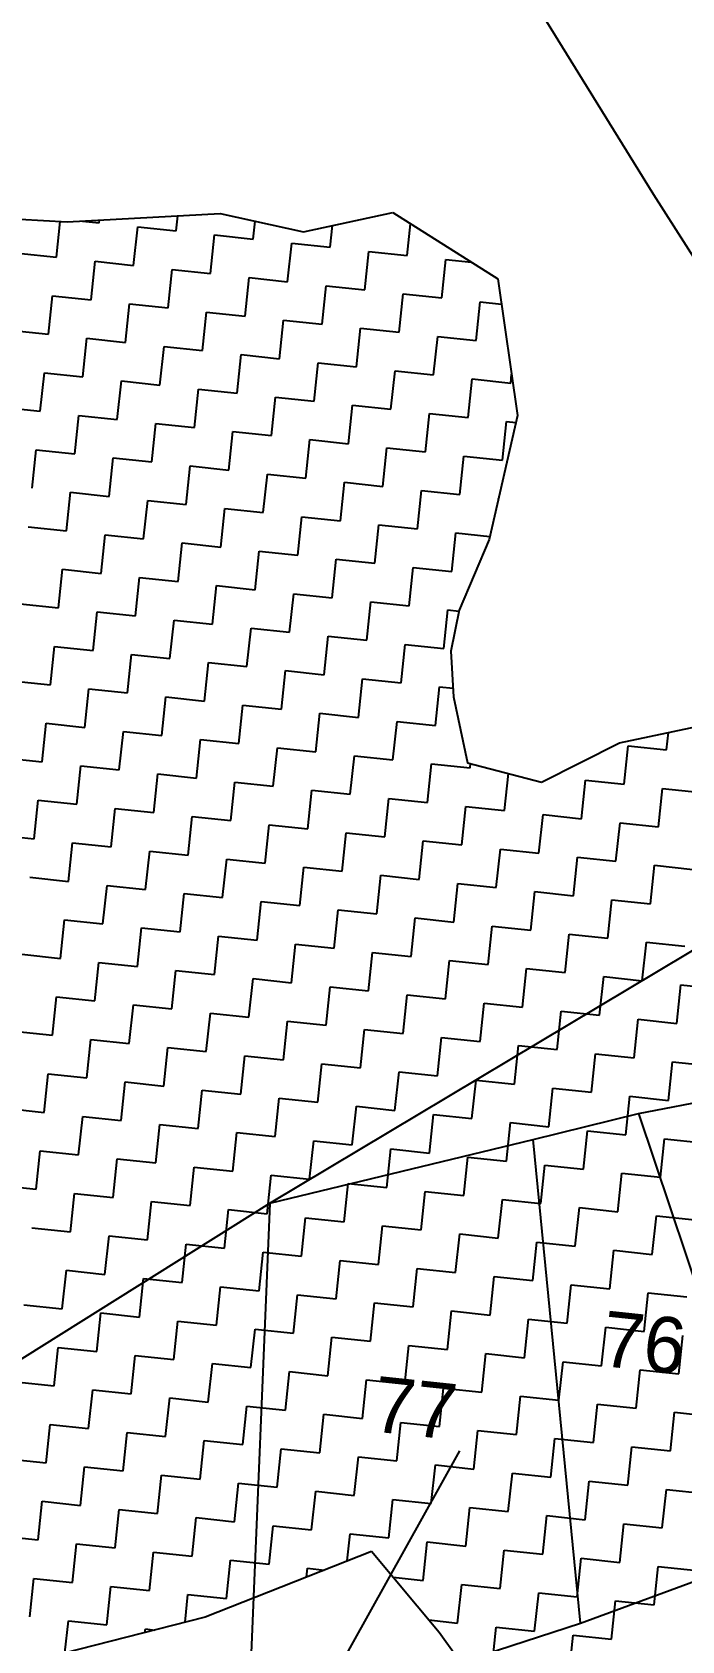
# Model space of a CAD drawing. Header units: metres. Extents: x 280481 to 282577, y 2046849 to 2049552.
# Drawn here: x 282115.6 to 282291.7, y 2048692.4 to 2049128.6 of the extents above; entities that cross this region are included whole.
import ezdxf
from ezdxf.enums import TextEntityAlignment as Align

# ---------------------------------------------------------------- set-up
doc = ezdxf.new("R2010")
doc.units = ezdxf.units.M
for name, color, linetype in [('LINE_WATER', 4, 'Continuous'), ('POLY_HATCH', 12, 'Continuous'), ('POLY_PARCEL', 6, 'Continuous'), ('TEXT_PARCEL', 7, 'Continuous'), ('V_BOUND_LINE', 7, 'Continuous')]:
    doc.layers.add(name, color=color, linetype=linetype)
doc.styles.add('TEXT_MAP', font='KRDEV050.TTF')

# ---------------------------------------------------------------- blocks, each defined once
blk = doc.blocks.new('1253645985')
at = {"layer": 'LINE_WATER'}
blk.add_line((281452.52, 2048873.26), (281465.86, 2048891.19), dxfattribs=at)
at = {"layer": 'POLY_HATCH'}
for p, q in [((281441.25, 2048975.66), (281451.15, 2048973.77)), ((281451.15, 2048973.77), (281461.06, 2048973.01)), ((281461.06, 2048973.01), (281466.28, 2048971.11)), ((281466.28, 2048971.11), (281472.2, 2048971.57)), ((281472.2, 2048971.57), (281478.4, 2048966.41)), ((281478.4, 2048966.41), (281478.49, 2048957.43)), ((281478.49, 2048957.43), (281475.6, 2048949.67)), ((281475.6, 2048949.67), (281473.05, 2048945.37)), ((281473.05, 2048945.37), (281472.17, 2048942.81)), ((281472.17, 2048942.81), (281471.95, 2048939.83)), ((281471.95, 2048939.83), (281472.28, 2048935.46)), ((281482.25, 2048935.44), (281487.78, 2048935.87)), ((281472.28, 2048935.46), (281476.88, 2048933.59)), ((281476.88, 2048933.59), (281482.25, 2048935.44)), ((281459.32, 2048885.46), (281448.04, 2048882.65)), ((281462.97, 2048879.66), (281459.32, 2048885.46)), ((281448.04, 2048882.65), (281437.51, 2048881.41)), ((281465.83, 2048874.29), (281462.97, 2048879.66))]:
    blk.add_line(p, q, dxfattribs=at)
at = {"layer": 'POLY_HATCH', "linetype": 'Continuous'}
for p, q in [((281450.15, 2048971.58), (281450.7, 2048973.85)), ((281452.13, 2048973.69), (281453.19, 2048973.44)), ((281453.19, 2048973.44), (281453.24, 2048973.61)), ((281455.05, 2048970.4), (281455.64, 2048972.84)), ((281455.64, 2048972.84), (281458.09, 2048972.25)), ((281458.09, 2048972.25), (281458.32, 2048973.22)), ((281447.71, 2048972.18), (281450.15, 2048971.58)), ((281459.94, 2048969.21), (281460.53, 2048971.66)), ((281460.53, 2048971.66), (281462.98, 2048971.06)), ((281462.98, 2048971.06), (281463.26, 2048972.21)), ((281452.01, 2048968.54), (281452.6, 2048970.99)), ((281452.6, 2048970.99), (281455.05, 2048970.4)), ((281464.83, 2048968.02), (281465.43, 2048970.47)), ((281465.43, 2048970.47), (281467.87, 2048969.88)), ((281467.87, 2048969.88), (281468.21, 2048971.26)), ((281472.76, 2048968.69), (281473.25, 2048970.69)), ((281456.9, 2048967.36), (281457.49, 2048969.8)), ((281457.49, 2048969.8), (281459.94, 2048969.21)), ((281469.73, 2048966.84), (281470.32, 2048969.28)), ((281470.32, 2048969.28), (281472.76, 2048968.69)), ((281448.97, 2048966.69), (281449.56, 2048969.14)), ((281449.56, 2048969.14), (281452.01, 2048968.54)), ((281461.79, 2048966.17), (281462.39, 2048968.62)), ((281462.39, 2048968.62), (281464.83, 2048968.02)), ((281446.52, 2048967.28), (281448.97, 2048966.69)), ((281453.86, 2048965.5), (281454.45, 2048967.95)), ((281454.45, 2048967.95), (281456.9, 2048967.36)), ((281466.69, 2048964.98), (281467.28, 2048967.43)), ((281467.28, 2048967.43), (281469.73, 2048966.84)), ((281474.62, 2048965.65), (281475.21, 2048968.1)), ((281475.21, 2048968.1), (281476.84, 2048967.7)), ((281450.82, 2048963.65), (281451.41, 2048966.1)), ((281451.41, 2048966.1), (281453.86, 2048965.5)), ((281458.75, 2048964.32), (281459.35, 2048966.76)), ((281459.35, 2048966.76), (281461.79, 2048966.17)), ((281471.58, 2048963.8), (281472.17, 2048966.25)), ((281472.17, 2048966.25), (281474.62, 2048965.65)), ((281463.65, 2048963.13), (281464.24, 2048965.58)), ((281464.24, 2048965.58), (281466.69, 2048964.98)), ((281476.47, 2048962.61), (281477.06, 2048965.06)), ((281477.06, 2048965.06), (281478.41, 2048964.73)), ((281447.78, 2048961.8), (281448.38, 2048964.24)), ((281448.38, 2048964.24), (281450.82, 2048963.65)), ((281455.71, 2048962.46), (281456.31, 2048964.91)), ((281456.31, 2048964.91), (281458.75, 2048964.32)), ((281468.54, 2048961.95), (281469.13, 2048964.39)), ((281469.13, 2048964.39), (281471.58, 2048963.8)), ((281452.67, 2048960.61), (281453.27, 2048963.06)), ((281453.27, 2048963.06), (281455.71, 2048962.46)), ((281460.61, 2048961.28), (281461.2, 2048963.72)), ((281461.2, 2048963.72), (281463.65, 2048963.13)), ((281473.43, 2048960.76), (281474.03, 2048963.21)), ((281474.03, 2048963.21), (281476.47, 2048962.61)), ((281445.34, 2048962.39), (281447.78, 2048961.8)), ((281465.5, 2048960.09), (281466.09, 2048962.54)), ((281466.09, 2048962.54), (281468.54, 2048961.95)), ((281449.64, 2048958.76), (281450.23, 2048961.2)), ((281450.23, 2048961.2), (281452.67, 2048960.61)), ((281457.57, 2048959.42), (281458.16, 2048961.87)), ((281458.16, 2048961.87), (281460.61, 2048961.28)), ((281470.39, 2048958.91), (281470.99, 2048961.35)), ((281470.99, 2048961.35), (281473.43, 2048960.76)), ((281454.53, 2048957.57), (281455.12, 2048960.02)), ((281455.12, 2048960.02), (281457.57, 2048959.42)), ((281462.46, 2048958.24), (281463.05, 2048960.68)), ((281463.05, 2048960.68), (281465.5, 2048960.09)), ((281475.29, 2048957.72), (281475.88, 2048960.17)), ((281475.88, 2048960.17), (281478.33, 2048959.57)), ((281478.33, 2048959.57), (281478.46, 2048960.14)), ((281446.6, 2048956.9), (281447.19, 2048959.35)), ((281447.19, 2048959.35), (281449.64, 2048958.76)), ((281459.42, 2048956.39), (281460.01, 2048958.83)), ((281460.01, 2048958.83), (281462.46, 2048958.24)), ((281467.35, 2048957.05), (281467.95, 2048959.5)), ((281467.95, 2048959.5), (281470.39, 2048958.91)), ((281451.49, 2048955.72), (281452.08, 2048958.16)), ((281452.08, 2048958.16), (281454.53, 2048957.57)), ((281472.25, 2048955.87), (281472.84, 2048958.31)), ((281472.84, 2048958.31), (281475.29, 2048957.72)), ((281456.38, 2048954.53), (281456.97, 2048956.98)), ((281456.97, 2048956.98), (281459.42, 2048956.39)), ((281464.31, 2048955.2), (281464.91, 2048957.65)), ((281464.91, 2048957.65), (281467.35, 2048957.05)), ((281477.14, 2048954.68), (281477.73, 2048957.13)), ((281477.73, 2048957.13), (281478.33, 2048956.98)), ((281448.45, 2048953.86), (281449.04, 2048956.31)), ((281449.04, 2048956.31), (281451.49, 2048955.72)), ((281461.27, 2048953.35), (281461.87, 2048955.79)), ((281461.87, 2048955.79), (281464.31, 2048955.2)), ((281469.21, 2048954.01), (281469.8, 2048956.46)), ((281469.8, 2048956.46), (281472.25, 2048955.87)), ((281453.34, 2048952.68), (281453.94, 2048955.12)), ((281453.94, 2048955.12), (281456.38, 2048954.53)), ((281466.17, 2048952.16), (281466.76, 2048954.61)), ((281466.76, 2048954.61), (281469.21, 2048954.01)), ((281474.1, 2048952.83), (281474.69, 2048955.27)), ((281474.69, 2048955.27), (281477.14, 2048954.68)), ((281446, 2048954.46), (281448.45, 2048953.86)), ((281458.24, 2048951.49), (281458.83, 2048953.94)), ((281458.83, 2048953.94), (281461.27, 2048953.35)), ((281450.3, 2048950.82), (281450.9, 2048953.27)), ((281450.9, 2048953.27), (281453.34, 2048952.68)), ((281463.13, 2048950.31), (281463.72, 2048952.75)), ((281463.72, 2048952.75), (281466.17, 2048952.16)), ((281471.06, 2048950.97), (281471.65, 2048953.42)), ((281471.65, 2048953.42), (281474.1, 2048952.83)), ((281455.2, 2048949.64), (281455.79, 2048952.09)), ((281455.79, 2048952.09), (281458.24, 2048951.49)), ((281468.02, 2048949.12), (281468.61, 2048951.57)), ((281468.61, 2048951.57), (281471.06, 2048950.97)), ((281476.53, 2048952.15), (281476.55, 2048952.23)), ((281476.55, 2048952.23), (281476.56, 2048952.23)), ((281447.26, 2048948.97), (281447.86, 2048951.42)), ((281447.86, 2048951.42), (281450.3, 2048950.82)), ((281460.09, 2048948.45), (281460.68, 2048950.9)), ((281460.68, 2048950.9), (281463.13, 2048950.31)), ((281444.82, 2048949.56), (281447.26, 2048948.97)), ((281452.16, 2048947.79), (281452.75, 2048950.23)), ((281452.75, 2048950.23), (281455.2, 2048949.64)), ((281464.98, 2048947.27), (281465.57, 2048949.71)), ((281465.57, 2048949.71), (281468.02, 2048949.12)), ((281472.91, 2048947.93), (281473.51, 2048950.38)), ((281473.51, 2048950.38), (281475.67, 2048949.86)), ((281449.12, 2048945.93), (281449.71, 2048948.38)), ((281449.71, 2048948.38), (281452.16, 2048947.79)), ((281457.05, 2048946.6), (281457.64, 2048949.05)), ((281457.64, 2048949.05), (281460.09, 2048948.45)), ((281469.87, 2048946.08), (281470.47, 2048948.53)), ((281470.47, 2048948.53), (281472.91, 2048947.93)), ((281461.94, 2048945.41), (281462.54, 2048947.86)), ((281462.54, 2048947.86), (281464.98, 2048947.27)), ((281446.08, 2048944.08), (281446.67, 2048946.52)), ((281446.67, 2048946.52), (281449.12, 2048945.93)), ((281454.01, 2048944.75), (281454.6, 2048947.19)), ((281454.6, 2048947.19), (281457.05, 2048946.6)), ((281466.84, 2048944.23), (281467.43, 2048946.67)), ((281467.43, 2048946.67), (281469.87, 2048946.08)), ((281450.97, 2048942.89), (281451.56, 2048945.34)), ((281451.56, 2048945.34), (281454.01, 2048944.75)), ((281458.9, 2048943.56), (281459.5, 2048946.01)), ((281459.5, 2048946.01), (281461.94, 2048945.41)), ((281471.73, 2048943.04), (281472.32, 2048945.49)), ((281472.32, 2048945.49), (281473.03, 2048945.32)), ((281443.63, 2048944.67), (281446.08, 2048944.08)), ((281455.86, 2048941.71), (281456.46, 2048944.15)), ((281456.46, 2048944.15), (281458.9, 2048943.56)), ((281463.8, 2048942.37), (281464.39, 2048944.82)), ((281464.39, 2048944.82), (281466.84, 2048944.23)), ((281447.93, 2048941.04), (281448.52, 2048943.49)), ((281448.52, 2048943.49), (281450.97, 2048942.89)), ((281468.69, 2048941.19), (281469.28, 2048943.63)), ((281469.28, 2048943.63), (281471.73, 2048943.04)), ((281452.82, 2048939.85), (281453.42, 2048942.3)), ((281453.42, 2048942.3), (281455.86, 2048941.71)), ((281460.76, 2048940.52), (281461.35, 2048942.97)), ((281461.35, 2048942.97), (281463.8, 2048942.37)), ((281444.89, 2048939.19), (281445.48, 2048941.63)), ((281445.48, 2048941.63), (281447.93, 2048941.04)), ((281457.72, 2048938.67), (281458.31, 2048941.11)), ((281458.31, 2048941.11), (281460.76, 2048940.52)), ((281465.65, 2048939.33), (281466.24, 2048941.78)), ((281466.24, 2048941.78), (281468.69, 2048941.19)), ((281449.78, 2048938), (281450.38, 2048940.45)), ((281450.38, 2048940.45), (281452.82, 2048939.85)), ((281470.54, 2048938.15), (281471.13, 2048940.6)), ((281471.13, 2048940.6), (281472, 2048940.39)), ((281442.45, 2048939.78), (281444.89, 2048939.19)), ((281454.68, 2048936.81), (281455.27, 2048939.26)), ((281455.27, 2048939.26), (281457.72, 2048938.67)), ((281462.61, 2048937.48), (281463.2, 2048939.93)), ((281463.2, 2048939.93), (281465.65, 2048939.33)), ((281446.75, 2048936.15), (281447.34, 2048938.59)), ((281447.34, 2048938.59), (281449.78, 2048938)), ((281459.57, 2048935.63), (281460.16, 2048938.07)), ((281460.16, 2048938.07), (281462.61, 2048937.48)), ((281467.5, 2048936.3), (281468.1, 2048938.74)), ((281468.1, 2048938.74), (281470.54, 2048938.15)), ((281451.64, 2048934.96), (281452.23, 2048937.41)), ((281452.23, 2048937.41), (281454.68, 2048936.81)), ((281464.46, 2048934.44), (281465.06, 2048936.89)), ((281465.06, 2048936.89), (281467.5, 2048936.3)), ((281443.71, 2048934.29), (281444.3, 2048936.74)), ((281444.3, 2048936.74), (281446.75, 2048936.15)), ((281456.53, 2048933.77), (281457.12, 2048936.22)), ((281457.12, 2048936.22), (281459.57, 2048935.63)), ((281441.26, 2048934.89), (281443.71, 2048934.29)), ((281448.6, 2048933.11), (281449.19, 2048935.55)), ((281449.19, 2048935.55), (281451.64, 2048934.96)), ((281461.42, 2048932.59), (281462.02, 2048935.03)), ((281462.02, 2048935.03), (281464.46, 2048934.44)), ((281469.36, 2048933.26), (281469.95, 2048935.7)), ((281469.95, 2048935.7), (281472.4, 2048935.11)), ((281472.4, 2048935.11), (281472.46, 2048935.39)), ((281482.18, 2048932.74), (281482.77, 2048935.18)), ((281482.77, 2048935.18), (281485.22, 2048934.59)), ((281485.22, 2048934.59), (281485.49, 2048935.69)), ((281445.56, 2048931.25), (281446.15, 2048933.7)), ((281446.15, 2048933.7), (281448.6, 2048933.11)), ((281453.49, 2048931.92), (281454.08, 2048934.37)), ((281454.08, 2048934.37), (281456.53, 2048933.77)), ((281466.32, 2048931.4), (281466.91, 2048933.85)), ((281466.91, 2048933.85), (281469.36, 2048933.26)), ((281474.25, 2048932.07), (281474.82, 2048934.43)), ((281458.38, 2048930.73), (281458.98, 2048933.18)), ((281458.98, 2048933.18), (281461.42, 2048932.59)), ((281471.21, 2048930.22), (281471.8, 2048932.66)), ((281471.8, 2048932.66), (281474.25, 2048932.07)), ((281479.14, 2048930.88), (281479.73, 2048933.33)), ((281479.73, 2048933.33), (281482.18, 2048932.74)), ((281443.11, 2048931.85), (281445.56, 2048931.25)), ((281450.45, 2048930.07), (281451.05, 2048932.51)), ((281451.05, 2048932.51), (281453.49, 2048931.92)), ((281463.28, 2048929.55), (281463.87, 2048932)), ((281463.87, 2048932), (281466.32, 2048931.4)), ((281484.03, 2048929.7), (281484.63, 2048932.14)), ((281484.63, 2048932.14), (281487.07, 2048931.55)), ((281447.41, 2048928.21), (281448.01, 2048930.66)), ((281448.01, 2048930.66), (281450.45, 2048930.07)), ((281455.34, 2048928.88), (281455.94, 2048931.33)), ((281455.94, 2048931.33), (281458.38, 2048930.73)), ((281468.17, 2048928.36), (281468.76, 2048930.81)), ((281468.76, 2048930.81), (281471.21, 2048930.22)), ((281476.1, 2048929.03), (281476.7, 2048931.48)), ((281476.7, 2048931.48), (281479.14, 2048930.88)), ((281460.24, 2048927.7), (281460.83, 2048930.14)), ((281460.83, 2048930.14), (281463.28, 2048929.55)), ((281473.06, 2048927.18), (281473.66, 2048929.62)), ((281473.66, 2048929.62), (281476.1, 2048929.03)), ((281481, 2048927.84), (281481.59, 2048930.29)), ((281481.59, 2048930.29), (281484.03, 2048929.7)), ((281444.37, 2048926.36), (281444.97, 2048928.81)), ((281444.97, 2048928.81), (281447.41, 2048928.21)), ((281452.31, 2048927.03), (281452.9, 2048929.47)), ((281452.9, 2048929.47), (281455.34, 2048928.88)), ((281465.13, 2048926.51), (281465.72, 2048928.96)), ((281465.72, 2048928.96), (281468.17, 2048928.36)), ((281477.96, 2048925.99), (281478.55, 2048928.44)), ((281478.55, 2048928.44), (281481, 2048927.84)), ((281449.27, 2048925.17), (281449.86, 2048927.62)), ((281449.86, 2048927.62), (281452.31, 2048927.03)), ((281457.2, 2048925.84), (281457.79, 2048928.29)), ((281457.79, 2048928.29), (281460.24, 2048927.7)), ((281470.02, 2048925.32), (281470.62, 2048927.77)), ((281470.62, 2048927.77), (281473.06, 2048927.18)), ((281441.93, 2048926.95), (281444.37, 2048926.36)), ((281454.16, 2048923.99), (281454.75, 2048926.43)), ((281454.75, 2048926.43), (281457.2, 2048925.84)), ((281462.09, 2048924.66), (281462.68, 2048927.1)), ((281462.68, 2048927.1), (281465.13, 2048926.51)), ((281474.92, 2048924.14), (281475.51, 2048926.58)), ((281475.51, 2048926.58), (281477.96, 2048925.99)), ((281482.85, 2048924.81), (281483.44, 2048927.25)), ((281483.44, 2048927.25), (281485.89, 2048926.66)), ((281446.23, 2048923.32), (281446.82, 2048925.77)), ((281446.82, 2048925.77), (281449.27, 2048925.17)), ((281466.98, 2048923.47), (281467.58, 2048925.92)), ((281467.58, 2048925.92), (281470.02, 2048925.32)), ((281479.81, 2048922.95), (281480.4, 2048925.4)), ((281480.4, 2048925.4), (281482.85, 2048924.81)), ((281451.12, 2048922.14), (281451.71, 2048924.58)), ((281451.71, 2048924.58), (281454.16, 2048923.99)), ((281459.05, 2048922.8), (281459.64, 2048925.25)), ((281459.64, 2048925.25), (281462.09, 2048924.66)), ((281471.88, 2048922.28), (281472.47, 2048924.73)), ((281472.47, 2048924.73), (281474.92, 2048924.14)), ((281443.19, 2048921.47), (281443.78, 2048923.91)), ((281443.78, 2048923.91), (281446.23, 2048923.32)), ((281456.01, 2048920.95), (281456.61, 2048923.4)), ((281456.61, 2048923.4), (281459.05, 2048922.8)), ((281463.94, 2048921.62), (281464.54, 2048924.06)), ((281464.54, 2048924.06), (281466.98, 2048923.47)), ((281476.77, 2048921.1), (281477.36, 2048923.54)), ((281477.36, 2048923.54), (281479.81, 2048922.95)), ((281448.08, 2048920.28), (281448.67, 2048922.73)), ((281448.67, 2048922.73), (281451.12, 2048922.14)), ((281460.91, 2048919.76), (281461.5, 2048922.21)), ((281461.5, 2048922.21), (281463.94, 2048921.62)), ((281468.84, 2048920.43), (281469.43, 2048922.88)), ((281469.43, 2048922.88), (281471.88, 2048922.28)), ((281481.66, 2048919.91), (281482.26, 2048922.36)), ((281482.26, 2048922.36), (281484.7, 2048921.77)), ((281440.74, 2048922.06), (281443.19, 2048921.47)), ((281452.97, 2048919.1), (281453.57, 2048921.54)), ((281453.57, 2048921.54), (281456.01, 2048920.95)), ((281473.73, 2048919.24), (281474.32, 2048921.69)), ((281474.32, 2048921.69), (281476.77, 2048921.1)), ((281445.04, 2048918.43), (281445.63, 2048920.87)), ((281445.63, 2048920.87), (281448.08, 2048920.28)), ((281457.87, 2048917.91), (281458.46, 2048920.36)), ((281458.46, 2048920.36), (281460.91, 2048919.76)), ((281465.8, 2048918.58), (281466.39, 2048921.02)), ((281466.39, 2048921.02), (281468.84, 2048920.43)), ((281478.62, 2048918.06), (281479.22, 2048920.51)), ((281479.22, 2048920.51), (281481.66, 2048919.91)), ((281442, 2048916.57), (281442.59, 2048919.02)), ((281442.59, 2048919.02), (281445.04, 2048918.43)), ((281449.93, 2048917.24), (281450.53, 2048919.69)), ((281450.53, 2048919.69), (281452.97, 2048919.1)), ((281462.76, 2048916.72), (281463.35, 2048919.17)), ((281463.35, 2048919.17), (281465.8, 2048918.58)), ((281470.69, 2048917.39), (281471.28, 2048919.84)), ((281471.28, 2048919.84), (281473.73, 2048919.24)), ((281483.52, 2048916.87), (281484.11, 2048919.32)), ((281484.11, 2048919.32), (281486.56, 2048918.73)), ((281454.83, 2048916.06), (281455.42, 2048918.5)), ((281455.42, 2048918.5), (281457.87, 2048917.91)), ((281467.65, 2048915.54), (281468.24, 2048917.98)), ((281468.24, 2048917.98), (281470.69, 2048917.39)), ((281475.58, 2048916.21), (281476.18, 2048918.65)), ((281476.18, 2048918.65), (281478.62, 2048918.06)), ((281439.55, 2048917.17), (281442, 2048916.57)), ((281446.89, 2048915.39), (281447.49, 2048917.84)), ((281447.49, 2048917.84), (281449.93, 2048917.24)), ((281459.72, 2048914.87), (281460.31, 2048917.32)), ((281460.31, 2048917.32), (281462.76, 2048916.72)), ((281480.48, 2048915.02), (281481.07, 2048917.47)), ((281481.07, 2048917.47), (281483.52, 2048916.87)), ((281443.85, 2048913.54), (281444.45, 2048915.98)), ((281444.45, 2048915.98), (281446.89, 2048915.39)), ((281451.79, 2048914.2), (281452.38, 2048916.65)), ((281452.38, 2048916.65), (281454.83, 2048916.06)), ((281464.61, 2048913.68), (281465.21, 2048916.13)), ((281465.21, 2048916.13), (281467.65, 2048915.54)), ((281472.54, 2048914.35), (281473.14, 2048916.8)), ((281473.14, 2048916.8), (281475.58, 2048916.21)), ((281456.68, 2048913.02), (281457.27, 2048915.46)), ((281457.27, 2048915.46), (281459.72, 2048914.87)), ((281469.51, 2048912.5), (281470.1, 2048914.94)), ((281470.1, 2048914.94), (281472.54, 2048914.35)), ((281477.44, 2048913.17), (281478.03, 2048915.61)), ((281478.03, 2048915.61), (281480.48, 2048915.02)), ((281440.82, 2048911.68), (281441.41, 2048914.13)), ((281441.41, 2048914.13), (281443.85, 2048913.54)), ((281448.75, 2048912.35), (281449.34, 2048914.8)), ((281449.34, 2048914.8), (281451.79, 2048914.2)), ((281461.57, 2048911.83), (281462.17, 2048914.28)), ((281462.17, 2048914.28), (281464.61, 2048913.68)), ((281482.33, 2048911.98), (281482.92, 2048914.43)), ((281482.92, 2048914.43), (281485.37, 2048913.83)), ((281445.71, 2048910.5), (281446.3, 2048912.94)), ((281446.3, 2048912.94), (281448.75, 2048912.35)), ((281453.64, 2048911.16), (281454.23, 2048913.61)), ((281454.23, 2048913.61), (281456.68, 2048913.02)), ((281466.47, 2048910.64), (281467.06, 2048913.09)), ((281467.06, 2048913.09), (281469.51, 2048912.5)), ((281474.4, 2048911.31), (281474.99, 2048913.76)), ((281474.99, 2048913.76), (281477.44, 2048913.17)), ((281438.37, 2048912.27), (281440.82, 2048911.68)), ((281450.6, 2048909.31), (281451.19, 2048911.76)), ((281451.19, 2048911.76), (281453.64, 2048911.16)), ((281458.53, 2048909.98), (281459.13, 2048912.42)), ((281459.13, 2048912.42), (281461.57, 2048911.83)), ((281471.36, 2048909.46), (281471.95, 2048911.91)), ((281471.95, 2048911.91), (281474.4, 2048911.31)), ((281479.29, 2048910.13), (281479.88, 2048912.57)), ((281479.88, 2048912.57), (281482.33, 2048911.98)), ((281442.67, 2048908.64), (281443.26, 2048911.09)), ((281443.26, 2048911.09), (281445.71, 2048910.5)), ((281463.43, 2048908.79), (281464.02, 2048911.24)), ((281464.02, 2048911.24), (281466.47, 2048910.64)), ((281476.25, 2048908.27), (281476.84, 2048910.72)), ((281476.84, 2048910.72), (281479.29, 2048910.13)), ((281447.56, 2048907.46), (281448.15, 2048909.9)), ((281448.15, 2048909.9), (281450.6, 2048909.31)), ((281455.49, 2048908.12), (281456.09, 2048910.57)), ((281456.09, 2048910.57), (281458.53, 2048909.98)), ((281468.32, 2048907.61), (281468.91, 2048910.05)), ((281468.91, 2048910.05), (281471.36, 2048909.46)), ((281440.22, 2048909.24), (281442.67, 2048908.64)), ((281452.45, 2048906.27), (281453.05, 2048908.72)), ((281453.05, 2048908.72), (281455.49, 2048908.12)), ((281460.39, 2048906.94), (281460.98, 2048909.38)), ((281460.98, 2048909.38), (281463.43, 2048908.79)), ((281473.21, 2048906.42), (281473.8, 2048908.87)), ((281473.8, 2048908.87), (281476.25, 2048908.27)), ((281481.14, 2048907.09), (281481.74, 2048909.53)), ((281481.74, 2048909.53), (281484.18, 2048908.94)), ((281444.52, 2048905.6), (281445.12, 2048908.05)), ((281445.12, 2048908.05), (281447.56, 2048907.46)), ((281457.35, 2048905.08), (281457.94, 2048907.53)), ((281457.94, 2048907.53), (281460.39, 2048906.94)), ((281465.28, 2048905.75), (281465.87, 2048908.2)), ((281465.87, 2048908.2), (281468.32, 2048907.61)), ((281478.1, 2048905.23), (281478.7, 2048907.68)), ((281478.7, 2048907.68), (281481.14, 2048907.09)), ((281449.42, 2048904.42), (281450.01, 2048906.86)), ((281450.01, 2048906.86), (281452.45, 2048906.27)), ((281470.17, 2048904.57), (281470.77, 2048907.01)), ((281470.77, 2048907.01), (281473.21, 2048906.42)), ((281441.48, 2048903.75), (281442.08, 2048906.2)), ((281442.08, 2048906.2), (281444.52, 2048905.6)), ((281454.31, 2048903.23), (281454.9, 2048905.68)), ((281454.9, 2048905.68), (281457.35, 2048905.08)), ((281462.24, 2048903.9), (281462.83, 2048906.35)), ((281462.83, 2048906.35), (281465.28, 2048905.75)), ((281475.07, 2048903.38), (281475.66, 2048905.83)), ((281475.66, 2048905.83), (281478.1, 2048905.23)), ((281446.38, 2048902.56), (281446.97, 2048905.01)), ((281446.97, 2048905.01), (281449.42, 2048904.42)), ((281459.2, 2048902.05), (281459.79, 2048904.49)), ((281459.79, 2048904.49), (281462.24, 2048903.9)), ((281467.13, 2048902.71), (281467.73, 2048905.16)), ((281467.73, 2048905.16), (281470.17, 2048904.57)), ((281479.96, 2048902.19), (281480.55, 2048904.64)), ((281480.55, 2048904.64), (281483, 2048904.05)), ((281439.04, 2048904.34), (281441.48, 2048903.75)), ((281451.27, 2048901.38), (281451.86, 2048903.82)), ((281451.86, 2048903.82), (281454.31, 2048903.23)), ((281472.03, 2048901.53), (281472.62, 2048903.97)), ((281472.62, 2048903.97), (281475.07, 2048903.38)), ((281443.34, 2048900.71), (281443.93, 2048903.16)), ((281443.93, 2048903.16), (281446.38, 2048902.56)), ((281456.16, 2048900.19), (281456.75, 2048902.64)), ((281456.75, 2048902.64), (281459.2, 2048902.05)), ((281464.09, 2048900.86), (281464.69, 2048903.31)), ((281464.69, 2048903.31), (281467.13, 2048902.71)), ((281476.92, 2048900.34), (281477.51, 2048902.79)), ((281477.51, 2048902.79), (281479.96, 2048902.19)), ((281440.3, 2048898.86), (281440.89, 2048901.3)), ((281440.89, 2048901.3), (281443.34, 2048900.71)), ((281448.23, 2048899.52), (281448.82, 2048901.97)), ((281448.82, 2048901.97), (281451.27, 2048901.38)), ((281461.05, 2048899.01), (281461.65, 2048901.45)), ((281461.65, 2048901.45), (281464.09, 2048900.86)), ((281468.99, 2048899.67), (281469.58, 2048902.12)), ((281469.58, 2048902.12), (281472.03, 2048901.53)), ((281453.12, 2048898.34), (281453.72, 2048900.78)), ((281453.72, 2048900.78), (281456.16, 2048900.19)), ((281465.95, 2048897.82), (281466.54, 2048900.27)), ((281466.54, 2048900.27), (281468.99, 2048899.67)), ((281473.88, 2048898.49), (281474.47, 2048900.93)), ((281474.47, 2048900.93), (281476.92, 2048900.34)), ((281437.85, 2048899.45), (281440.3, 2048898.86)), ((281445.19, 2048897.67), (281445.78, 2048900.12)), ((281445.78, 2048900.12), (281448.23, 2048899.52)), ((281458.01, 2048897.15), (281458.61, 2048899.6)), ((281458.61, 2048899.6), (281461.05, 2048899.01)), ((281478.77, 2048897.3), (281479.37, 2048899.75)), ((281479.37, 2048899.75), (281481.81, 2048899.15)), ((281442.15, 2048895.82), (281442.74, 2048898.26)), ((281442.74, 2048898.26), (281445.19, 2048897.67)), ((281450.08, 2048896.48), (281450.68, 2048898.93)), ((281450.68, 2048898.93), (281453.12, 2048898.34)), ((281462.91, 2048895.97), (281463.5, 2048898.41)), ((281463.5, 2048898.41), (281465.95, 2048897.82)), ((281470.84, 2048896.63), (281471.43, 2048899.08)), ((281471.43, 2048899.08), (281473.88, 2048898.49)), ((281447.04, 2048894.63), (281447.64, 2048897.08)), ((281447.64, 2048897.08), (281450.08, 2048896.48)), ((281454.98, 2048895.3), (281455.57, 2048897.75)), ((281455.57, 2048897.75), (281458.01, 2048897.15)), ((281467.8, 2048894.78), (281468.39, 2048897.23)), ((281468.39, 2048897.23), (281470.84, 2048896.63)), ((281475.73, 2048895.45), (281476.33, 2048897.89)), ((281476.33, 2048897.89), (281478.77, 2048897.3)), ((281439.11, 2048893.96), (281439.7, 2048896.41)), ((281439.7, 2048896.41), (281442.15, 2048895.82)), ((281459.87, 2048894.11), (281460.46, 2048896.56)), ((281460.46, 2048896.56), (281462.91, 2048895.97)), ((281472.69, 2048893.59), (281473.29, 2048896.04)), ((281473.29, 2048896.04), (281475.73, 2048895.45)), ((281480.63, 2048894.26), (281481.22, 2048896.71)), ((281444, 2048892.78), (281444.6, 2048895.22)), ((281444.6, 2048895.22), (281447.04, 2048894.63)), ((281451.94, 2048893.45), (281452.53, 2048895.89)), ((281452.53, 2048895.89), (281454.98, 2048895.3)), ((281464.76, 2048892.93), (281465.35, 2048895.37)), ((281465.35, 2048895.37), (281467.8, 2048894.78)), ((281436.66, 2048894.56), (281439.11, 2048893.96)), ((281448.9, 2048891.59), (281449.49, 2048894.04)), ((281449.49, 2048894.04), (281451.94, 2048893.45)), ((281456.83, 2048892.26), (281457.42, 2048894.71)), ((281457.42, 2048894.71), (281459.87, 2048894.11)), ((281469.65, 2048891.74), (281470.25, 2048894.19)), ((281470.25, 2048894.19), (281472.69, 2048893.59)), ((281477.59, 2048892.41), (281478.18, 2048894.85)), ((281478.18, 2048894.85), (281480.63, 2048894.26)), ((281440.96, 2048890.92), (281441.56, 2048893.37)), ((281441.56, 2048893.37), (281444, 2048892.78)), ((281461.72, 2048891.07), (281462.31, 2048893.52)), ((281462.31, 2048893.52), (281464.76, 2048892.93)), ((281474.55, 2048890.56), (281475.14, 2048893)), ((281475.14, 2048893), (281477.59, 2048892.41)), ((281445.86, 2048889.74), (281446.45, 2048892.18)), ((281446.45, 2048892.18), (281448.9, 2048891.59)), ((281453.79, 2048890.41), (281454.38, 2048892.85)), ((281454.38, 2048892.85), (281456.83, 2048892.26)), ((281466.61, 2048889.89), (281467.21, 2048892.33)), ((281467.21, 2048892.33), (281469.65, 2048891.74)), ((281437.93, 2048889.07), (281438.52, 2048891.52)), ((281438.52, 2048891.52), (281440.96, 2048890.92)), ((281450.75, 2048888.55), (281451.34, 2048891)), ((281451.34, 2048891), (281453.79, 2048890.41)), ((281458.68, 2048889.22), (281459.28, 2048891.67)), ((281459.28, 2048891.67), (281461.72, 2048891.07)), ((281471.51, 2048888.7), (281472.1, 2048891.15)), ((281472.1, 2048891.15), (281474.55, 2048890.56)), ((281479.44, 2048889.37), (281480.03, 2048891.82)), ((281480.03, 2048891.82), (281482.48, 2048891.22)), ((281442.82, 2048887.89), (281443.41, 2048890.33)), ((281443.41, 2048890.33), (281445.86, 2048889.74)), ((281455.64, 2048887.37), (281456.24, 2048889.81)), ((281456.24, 2048889.81), (281458.68, 2048889.22)), ((281463.58, 2048888.03), (281464.17, 2048890.48)), ((281464.17, 2048890.48), (281466.61, 2048889.89)), ((281476.4, 2048887.52), (281476.99, 2048889.96)), ((281476.99, 2048889.96), (281479.44, 2048889.37)), ((281435.48, 2048889.66), (281437.93, 2048889.07)), ((281447.71, 2048886.7), (281448.3, 2048889.15)), ((281448.3, 2048889.15), (281450.75, 2048888.55)), ((281468.47, 2048886.85), (281469.06, 2048889.29)), ((281469.06, 2048889.29), (281471.51, 2048888.7)), ((281439.78, 2048886.03), (281440.37, 2048888.48)), ((281440.37, 2048888.48), (281442.82, 2048887.89)), ((281452.6, 2048885.51), (281453.2, 2048887.96)), ((281453.2, 2048887.96), (281455.64, 2048887.37)), ((281460.54, 2048886.18), (281461.13, 2048888.63)), ((281461.13, 2048888.63), (281463.58, 2048888.03)), ((281473.36, 2048885.66), (281473.95, 2048888.11)), ((281473.95, 2048888.11), (281476.4, 2048887.52)), ((281436.74, 2048884.18), (281437.33, 2048886.62)), ((281437.33, 2048886.62), (281439.78, 2048886.03)), ((281444.67, 2048884.85), (281445.26, 2048887.29)), ((281445.26, 2048887.29), (281447.71, 2048886.7)), ((281457.67, 2048885.05), (281458.09, 2048886.77)), ((281458.09, 2048886.77), (281460.54, 2048886.18)), ((281465.43, 2048884.99), (281466.02, 2048887.44)), ((281466.02, 2048887.44), (281468.47, 2048886.85)), ((281478.25, 2048884.48), (281478.85, 2048886.92)), ((281478.85, 2048886.92), (281481.29, 2048886.33)), ((281449.56, 2048883.66), (281450.16, 2048886.11)), ((281450.16, 2048886.11), (281452.6, 2048885.51)), ((281462.39, 2048883.14), (281462.98, 2048885.59)), ((281462.98, 2048885.59), (281465.43, 2048884.99)), ((281470.32, 2048883.81), (281470.91, 2048886.26)), ((281470.91, 2048886.26), (281473.36, 2048885.66)), ((281441.63, 2048882.99), (281442.22, 2048885.44)), ((281442.22, 2048885.44), (281444.67, 2048884.85)), ((281454.91, 2048884.36), (281455.05, 2048884.92)), ((281455.05, 2048884.92), (281456.12, 2048884.66)), ((281475.21, 2048882.62), (281475.81, 2048885.07)), ((281475.81, 2048885.07), (281478.25, 2048884.48)), ((281438.69, 2048881.55), (281439.19, 2048883.59)), ((281439.19, 2048883.59), (281441.63, 2048882.99)), ((281446.69, 2048882.49), (281447.12, 2048884.25)), ((281447.12, 2048884.25), (281449.56, 2048883.66)), ((281460.49, 2048883.6), (281462.39, 2048883.14)), ((281467.28, 2048881.96), (281467.88, 2048884.4)), ((281467.88, 2048884.4), (281470.32, 2048883.81)), ((281464.24, 2048880.1), (281464.84, 2048882.55)), ((281464.84, 2048882.55), (281467.28, 2048881.96)), ((281472.18, 2048880.77), (281472.77, 2048883.22)), ((281472.77, 2048883.22), (281475.21, 2048882.62)), ((281444.02, 2048882.18), (281444.08, 2048882.4)), ((281444.08, 2048882.4), (281444.68, 2048882.25)), ((281469.14, 2048878.92), (281469.73, 2048881.36)), ((281469.73, 2048881.36), (281472.18, 2048880.77)), ((281477.07, 2048879.58), (281477.66, 2048882.03)), ((281477.66, 2048882.03), (281480.11, 2048881.44)), ((281462.41, 2048880.55), (281464.24, 2048880.1)), ((281466.1, 2048877.06), (281466.69, 2048879.51)), ((281466.69, 2048879.51), (281469.14, 2048878.92)), ((281474.03, 2048877.73), (281474.62, 2048880.18)), ((281474.62, 2048880.18), (281477.07, 2048879.58)), ((281470.99, 2048875.88), (281471.58, 2048878.32)), ((281471.58, 2048878.32), (281474.03, 2048877.73))]:
    blk.add_line(p, q, dxfattribs=at)
at = {"layer": 'POLY_PARCEL'}
for p, q in [((281455.75, 2048908.79), (281507.48, 2048931.02)), ((281480.29, 2048911.38), (281516.36, 2048913.58)), ((281473.27, 2048910.61), (281480.29, 2048911.38)), ((281480.29, 2048911.38), (281485.92, 2048882.13)), ((281455.75, 2048908.79), (281473.27, 2048910.61)), ((281472.16, 2048879.03), (281473.27, 2048910.61)), ((281437.29, 2048900.35), (281455.75, 2048908.79)), ((281455.75, 2048908.79), (281449.82, 2048874.95)), ((281472.16, 2048879.03), (281485.92, 2048882.13)), ((281449.82, 2048874.95), (281472.16, 2048879.03))]:
    blk.add_line(p, q, dxfattribs=at)
at = {"layer": 'V_BOUND_LINE'}
for p, q in [((281474.09, 2049004.16), (281489.14, 2048970.49)), ((281489.14, 2048970.49), (281507.48, 2048931.02))]:
    blk.add_line(p, q, dxfattribs=at)
at = {"layer": 'TEXT_PARCEL', "style": 'TEXT_MAP'}
for s, p in [('76', (281478.25, 2048894.82)), ('77', (281462.94, 2048892.57))]:
    blk.add_text(s, height=3.625, rotation=346.3752, dxfattribs=at).set_placement(p, align=Align.CENTER)

msp = doc.modelspace()

# ---------------------------------------------------------------- block references
at = {"xscale": 4.169557230487542, "yscale": 4.169557230487542, "zscale": 4.169557230487542, "rotation": 7.59882752245663}
msp.add_blockref('1253645985', (248638.58, -6574393.58), dxfattribs=at)

doc.saveas('drawing.dxf')
